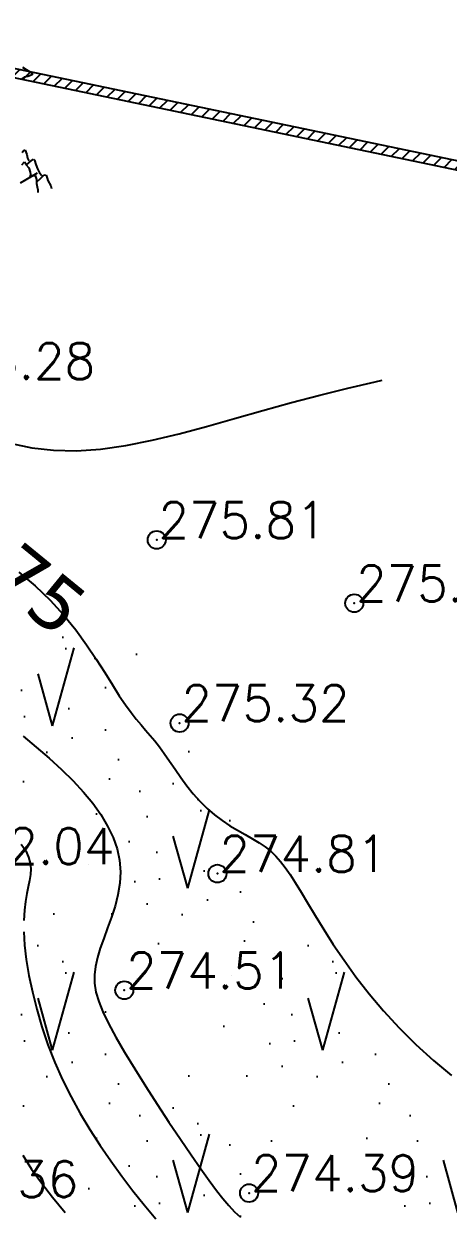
# Model space of a CAD drawing. Header units: millimetres. Extents: x 524954 to 526204, y 9523489 to 9524010.
# Drawn here: x 525629.2 to 525640.99, y 9523624.51 to 9523657.49 of the extents above; entities that cross this region are included whole.
import ezdxf
from ezdxf.enums import TextEntityAlignment as Align

# ---------------------------------------------------------------- set-up
doc = ezdxf.new("R2010")
doc.units = ezdxf.units.MM
doc.header["$PDMODE"] = 32
doc.header["$PDSIZE"] = 0.5
doc.linetypes.add('ACAD_ISO12W100', pattern=[21, 12, -3, 0, -3, 0, -3])
doc.linetypes.add('CACHE2', pattern=[4.7625, 3.175, -1.5875])
for name, color, linetype in [('Arbre', 34, 'ACAD_ISO12W100'), ('Cloture', 7, 'Continuous'), ('CN_01_00', 3, 'Continuous'), ('CN_02_00', 4, 'Continuous'), ('CN_05_00', 6, 'Continuous'), ('Cotation Courbes de niveau', 7, 'Continuous'), ('Murs', 1, 'Continuous'), ('TopoAlt', 3, 'Continuous'), ('TOPOJIS', 7, 'Continuous'), ('Végétation_Plantation', 70, 'Continuous')]:
    doc.layers.add(name, color=color, linetype=linetype)
doc.styles.add('Simplex 1.0', font='Simplex.shx', dxfattribs={"width": 0.99, "height": 1})
doc.styles.add('Verdana 1.0', font='verdana.ttf', dxfattribs={"width": 0.99, "height": 1})

# ---------------------------------------------------------------- blocks, each defined once
blk = doc.blocks.new('TCPOINT M')
at = {"color": 0}
blk.add_point((0, 0), dxfattribs=at)
at = {"layer": 'TopoAlt', "style": 'Simplex 1.0', "width": 0.99}
blk.add_attdef('ALT', (0.15, 0.15), '', height=1, dxfattribs=at)
blk = doc.blocks.new('v088')
at = {"color": 3, "linetype": 'Continuous'}
for p, q in [((2.701, 8.703), (2.805, 8.64)), ((2.805, 8.64), (2.893, 8.584)), ((2.893, 8.584), (2.966, 8.534)), ((2.749, 8.424), (2.679, 8.378)), ((2.848, 8.446), (2.749, 8.424)), ((2.964, 8.496), (2.848, 8.446)), ((2.966, 8.534), (2.964, 8.496)), ((2.685, 6.334), (2.739, 6.404)), ((2.739, 6.404), (2.777, 6.4)), ((2.777, 6.4), (2.82, 6.28)), ((2.82, 6.28), (2.835, 6.18)), ((2.677, 5.996), (2.754, 6.077)), ((2.754, 6.077), (2.793, 6.004)), ((2.793, 6.004), (2.873, 5.915)), ((2.823, 6), (2.943, 6.107)), ((2.835, 6.18), (2.877, 6.107)), ((2.943, 6.107), (3.004, 6.15)), ((3.004, 6.15), (3.031, 6.123)), ((3.031, 6.123), (3.07, 6.007)), ((3.07, 6.007), (3.116, 5.88)), ((2.873, 5.915), (2.916, 5.788)), ((2.92, 5.727), (2.889, 5.615)), ((2.916, 5.788), (2.92, 5.727)), ((2.92, 5.65), (2.973, 5.7)), ((2.973, 5.7), (3.047, 5.7)), ((3.047, 5.7), (3.089, 5.592)), ((3.116, 5.88), (3.173, 5.777)), ((3.173, 5.777), (3.231, 5.703)), ((3.189, 5.603), (3.247, 5.665)), ((3.247, 5.665), (3.304, 5.719)), ((3.304, 5.719), (3.358, 5.707)), ((3.358, 5.707), (3.385, 5.627)), ((3.385, 5.627), (3.4, 5.557)), ((3.089, 5.592), (3.085, 5.473)), ((3.085, 5.473), (3.104, 5.384)), ((3.104, 5.384), (3.12, 5.3)), ((3.108, 5.53), (3.189, 5.603)), ((3.12, 5.3), (3.12, 5.23)), ((3.4, 5.557), (3.485, 5.411)), ((3.485, 5.411), (3.508, 5.342))]:
    blk.add_line(p, q, dxfattribs=at)
at = {"linetype": 'Continuous'}
blk.add_line((2.646, 5.496), (3.119, 5.774), dxfattribs=at)

msp = doc.modelspace()

# ---------------------------------------------------------------- hatches: boundary and pattern name
at = {"layer": 'Murs'}
h = msp.add_hatch(dxfattribs=at)
h.set_pattern_fill('_U', color=256, scale=0.25, angle=45, style=0, pattern_type=0)
h.set_pattern_definition([(45, (0, 0), (-0.1767766952966, 0.1767766952966), [])])
h.paths.add_polyline_path([(525620.892, 9523697.143), (525600.75, 9523698.363), (525603.024, 9523658.078), (525615.146, 9523657.565), (525623.111, 9523657.215), (525642.364, 9523653.203), (525642.415, 9523653.447), (525623.142, 9523657.463), (525615.157, 9523657.814), (525603.261, 9523658.318), (525601.015, 9523698.096), (525620.877, 9523696.893)])
at = {"layer": 'Végétation_Plantation', "linetype": 'CACHE2', "ltscale": 0.5}
h = msp.add_hatch(dxfattribs=at)
h.set_pattern_fill('BROUSS', color=256, scale=1.5, style=0)
h.set_pattern_definition([(74.475889, (0, 0), (-3.750000001, 13.500000005), [2.25, -11.761156275]), (74.475889, (3.75, 4.5), (-3.750000001, 13.500000005), [2.25, -11.761156275]), (74.475889, (7.5, 9), (-3.750000001, 13.500000005), [2.25, -11.761156275]), (105.524111, (0, 0), (-7.500000003, 4e-10), [1.5, -12.511156275]), (105.524111, (3.75, 4.5), (-7.500000003, 4e-10), [1.5, -12.511156275]), (105.524111, (7.5, 9), (-7.500000003, 4e-10), [1.5, -12.511156275]), (0, (0.453, 0.484), (3.75, 4.5), [0, -7.5]), (0, (1.468, 1.072), (3.75, 4.5), [0, -7.5]), (0, (1.1713, 1.8804), (3.75, 4.5), [0, -7.5]), (0, (2.327, 1.9907), (3.75, 4.5), [0, -7.5]), (0, (1.64, 3.7912), (3.75, 4.5), [0, -7.5]), (0, (0.3684, 2.1545), (3.75, 4.5), [0, -7.5]), (0, (0.281, 2.4684), (3.75, 4.5), [0, -7.5]), (0, (0.0314, 3.7912), (3.75, 4.5), [0, -7.5]), (0, (-0.7807, 0.2634), (3.75, 4.5), [0, -7.5]), (0, (-0.8588, 0.9984), (3.75, 4.5), [0, -7.5]), (0, (-1.468, 0.19), (3.75, 4.5), [0, -7.5]), (0, (-1.624, 1.2924), (3.75, 4.5), [0, -7.5]), (0, (-1.1242, 1.9905), (3.75, 4.5), [0, -7.5]), (0, (-1.3274, 2.6888), (3.75, 4.5), [0, -7.5]), (0, (-1.9207, 3.5707), (3.75, 4.5), [0, -7.5]), (0, (-0.406, 2.9085), (3.75, 4.5), [0, -7.5]), (0, (-2.53, 2.064), (3.75, 4.5), [0, -7.5]), (0, (-2.7485, 0.6675), (3.75, 4.5), [0, -7.5]), (0, (-1.1235, -0.4347), (3.75, 4.5), [0, -7.5]), (0, (-0.156, -0.7287), (3.75, 4.5), [0, -7.5]), (0, (-0.812, -1.537), (3.75, 4.5), [0, -7.5]), (0, (1.5774, -1.4635), (3.75, 4.5), [0, -7.5]), (0, (0.5466, -0.3245), (3.75, 4.5), [0, -7.5]), (0, (1.468, -0.104), (3.75, 4.5), [0, -7.5])])
h.paths.add_polyline_path([(525636.508, 9523601.78), (525621.22, 9523601.247), (525618.109, 9523604.442), (525615.887, 9523615.536), (525615.626, 9523622.251), (525613.687, 9523626.185), (525611.435, 9523631.764), (525611.435, 9523637.385), (525611.122, 9523643.467), (525610.49, 9523652.093), (525620.789, 9523652.593), (525624.689, 9523647.401), (525628.189, 9523644.006), (525633.391, 9523640.304), (525636.388, 9523634.459), (525641.002, 9523626.13), (525644.153, 9523616.455), (525639.235, 9523614.496), (525637.62, 9523612.383), (525636.728, 9523605.652)])

# ---------------------------------------------------------------- linework, layer by layer
at = {"layer": 'Cloture', "flags": 128}
for points in [[(525620.892, 9523697.143), (525600.75, 9523698.363), (525603.024, 9523658.078), (525615.146, 9523657.565), (525623.111, 9523657.215), (525642.364, 9523653.203)], [(525620.877, 9523696.893), (525601.015, 9523698.096), (525603.261, 9523658.318), (525615.157, 9523657.814), (525623.142, 9523657.463), (525642.415, 9523653.447)]]:
    msp.add_lwpolyline(points, dxfattribs=at)
at = {"layer": 'CN_01_00', "elevation": 273, "flags": 128}
for points in [[(525629.133, 9523634.731), (525629.258, 9523634.539), (525629.338, 9523634.364), (525629.382, 9523634.202), (525629.396, 9523634.045), (525629.388, 9523633.887), (525629.363, 9523633.723), (525629.329, 9523633.547), (525629.29, 9523633.354), (525629.252, 9523633.137), (525629.221, 9523632.892), (525629.203, 9523632.611)], [(525629.203, 9523632.291), (525629.227, 9523631.926), (525629.275, 9523631.522), (525629.347, 9523631.086), (525629.443, 9523630.625), (525629.563, 9523630.146), (525629.707, 9523629.656), (525629.875, 9523629.162), (525630.066, 9523628.671), (525630.281, 9523628.189), (525630.517, 9523627.717), (525630.772, 9523627.255), (525631.042, 9523626.804), (525631.326, 9523626.364), (525631.622, 9523625.935), (525631.926, 9523625.517), (525632.236, 9523625.11), (525632.55, 9523624.715), (525632.87, 9523624.33)]]:
    msp.add_lwpolyline(points, dxfattribs=at)
at = {"layer": 'CN_02_00', "flags": 128}
for points, elevation in [([(525628.868, 9523645.842), (525629.428, 9523645.729), (525630.029, 9523645.66), (525630.666, 9523645.644), (525631.337, 9523645.689), (525632.039, 9523645.789), (525632.766, 9523645.934), (525633.515, 9523646.114), (525634.28, 9523646.318), (525635.058, 9523646.538), (525635.844, 9523646.763), (525636.633, 9523646.982), (525637.42, 9523647.189), (525638.198, 9523647.381), (525638.958, 9523647.558), (525639.156, 9523647.602)], 276), ([(525629.187, 9523637.723), (525629.55, 9523637.419), (525629.907, 9523637.11), (525630.251, 9523636.8), (525630.572, 9523636.487), (525630.863, 9523636.174), (525631.121, 9523635.86), (525631.345, 9523635.546), (525631.533, 9523635.23), (525631.683, 9523634.914), (525631.793, 9523634.598), (525631.862, 9523634.28), (525631.888, 9523633.961), (525631.871, 9523633.642), (525631.818, 9523633.324), (525631.738, 9523633.009), (525631.64, 9523632.701), (525631.533, 9523632.402), (525631.426, 9523632.113), (525631.328, 9523631.838), (525631.247, 9523631.578), (525631.191, 9523631.335), (525631.165, 9523631.101), (525631.17, 9523630.867), (525631.209, 9523630.623), (525631.285, 9523630.362), (525631.4, 9523630.072), (525631.556, 9523629.747), (525631.757, 9523629.375), (525632.003, 9523628.953), (525632.284, 9523628.491), (525632.59, 9523628.004), (525632.911, 9523627.507), (525633.235, 9523627.015), (525633.551, 9523626.543), (525633.85, 9523626.105), (525634.119, 9523625.717), (525634.352, 9523625.39), (525634.553, 9523625.117), (525634.732, 9523624.889), (525634.897, 9523624.695), (525635.056, 9523624.526), (525635.219, 9523624.372)], 274), ([(525629.175, 9523626.096), (525629.419, 9523625.711), (525629.692, 9523625.326), (525630.002, 9523624.928), (525630.352, 9523624.503)], 272)]:
    msp.add_lwpolyline(points, dxfattribs=dict(at, elevation=elevation))
at = {"layer": 'CN_05_00', "elevation": 275, "flags": 128}
msp.add_lwpolyline([(525629.065, 9523642.272), (525629.522, 9523641.897), (525629.937, 9523641.501), (525630.31, 9523641.09), (525630.645, 9523640.674), (525630.944, 9523640.263), (525631.211, 9523639.865), (525631.45, 9523639.489), (525631.663, 9523639.146), (525631.854, 9523638.844), (525632.025, 9523638.59), (525632.181, 9523638.377), (525632.325, 9523638.195), (525632.459, 9523638.036), (525632.587, 9523637.889), (525632.713, 9523637.745), (525632.839, 9523637.595), (525632.97, 9523637.429), (525633.106, 9523637.24), (525633.251, 9523637.031), (525633.403, 9523636.81), (525633.564, 9523636.58), (525633.733, 9523636.35), (525633.911, 9523636.125), (525634.098, 9523635.91), (525634.294, 9523635.713), (525634.5, 9523635.537), (525634.713, 9523635.38), (525634.927, 9523635.24), (525635.141, 9523635.111), (525635.349, 9523634.992), (525635.549, 9523634.877), (525635.737, 9523634.764), (525635.909, 9523634.649), (525636.062, 9523634.528), (525636.202, 9523634.396), (525636.334, 9523634.248), (525636.464, 9523634.079), (525636.598, 9523633.884), (525636.742, 9523633.659), (525636.902, 9523633.397), (525637.084, 9523633.095), (525637.292, 9523632.748), (525637.53, 9523632.363), (525637.797, 9523631.946), (525638.096, 9523631.504), (525638.426, 9523631.044), (525638.79, 9523630.574), (525639.188, 9523630.1), (525639.621, 9523629.63), (525640.087, 9523629.17), (525640.577, 9523628.726), (525641.077, 9523628.303)], dxfattribs=at)

# ---------------------------------------------------------------- block references
at = {"layer": 'Arbre'}
msp.add_blockref('v088', (525626.47, 9523647.585), dxfattribs=at)
at = {"layer": 'TOPOJIS'}
ref = msp.add_blockref('TCPOINT M', (525626.47, 9523647.585, 276.28), dxfattribs=at)
ref.add_attrib('ALT', '276.28', (525626.52, 9523647.635, 276.28), dxfattribs={"layer": 'TopoAlt', "height": 1, "style": 'Simplex 1.0', "width": 0.99})
ref = msp.add_blockref('TCPOINT M', (525632.894, 9523643.169, 275.81), dxfattribs=at)
ref.add_attrib('ALT', '275.81', (525632.944, 9523643.219, 275.81), dxfattribs={"layer": 'TopoAlt', "height": 1, "style": 'Simplex 1.0', "width": 0.99})
ref = msp.add_blockref('TCPOINT M', (525638.379, 9523641.413, 275.91), dxfattribs=at)
ref.add_attrib('ALT', '275.91', (525638.429, 9523641.463, 275.91), dxfattribs={"layer": 'TopoAlt', "height": 1, "style": 'Simplex 1.0', "width": 0.99})
ref = msp.add_blockref('TCPOINT M', (525633.53, 9523638.088, 275.32), dxfattribs=at)
ref.add_attrib('ALT', '275.32', (525633.58, 9523638.138, 275.32), dxfattribs={"layer": 'TopoAlt', "height": 1, "style": 'Simplex 1.0', "width": 0.99})
ref = msp.add_blockref('TCPOINT M', (525627.003, 9523634.125, 272.04), dxfattribs=at)
ref.add_attrib('ALT', '272.04', (525627.053, 9523634.175, 272.04), dxfattribs={"layer": 'TopoAlt', "height": 1, "style": 'Simplex 1.0', "width": 0.99})
ref = msp.add_blockref('TCPOINT M', (525634.58, 9523633.909, 274.81), dxfattribs=at)
ref.add_attrib('ALT', '274.81', (525634.63, 9523633.959, 274.81), dxfattribs={"layer": 'TopoAlt', "height": 1, "style": 'Simplex 1.0', "width": 0.99})
ref = msp.add_blockref('TCPOINT M', (525631.995, 9523630.672, 274.51), dxfattribs=at)
ref.add_attrib('ALT', '274.51', (525632.045, 9523630.722, 274.51), dxfattribs={"layer": 'TopoAlt', "height": 1, "style": 'Simplex 1.0', "width": 0.99})
ref = msp.add_blockref('TCPOINT M', (525635.46, 9523625.044, 274.39), dxfattribs=at)
ref.add_attrib('ALT', '274.39', (525635.51, 9523625.094, 274.39), dxfattribs={"layer": 'TopoAlt', "height": 1, "style": 'Simplex 1.0', "width": 0.99})
ref = msp.add_blockref('TCPOINT M', (525626.001, 9523624.879, 270.36), dxfattribs=at)
ref.add_attrib('ALT', '270.36', (525626.051, 9523624.929, 270.36), dxfattribs={"layer": 'TopoAlt', "height": 1, "style": 'Simplex 1.0', "width": 0.99})

# ---------------------------------------------------------------- texts
at = {"layer": 'Cotation Courbes de niveau', "style": 'Verdana 1.0', "width": 0.99}
msp.add_text('275', height=1.5, rotation=320.6913, dxfattribs=at).set_placement((525629.135, 9523642.214, 275), align=Align.MIDDLE_CENTER)

doc.saveas('drawing.dxf')
